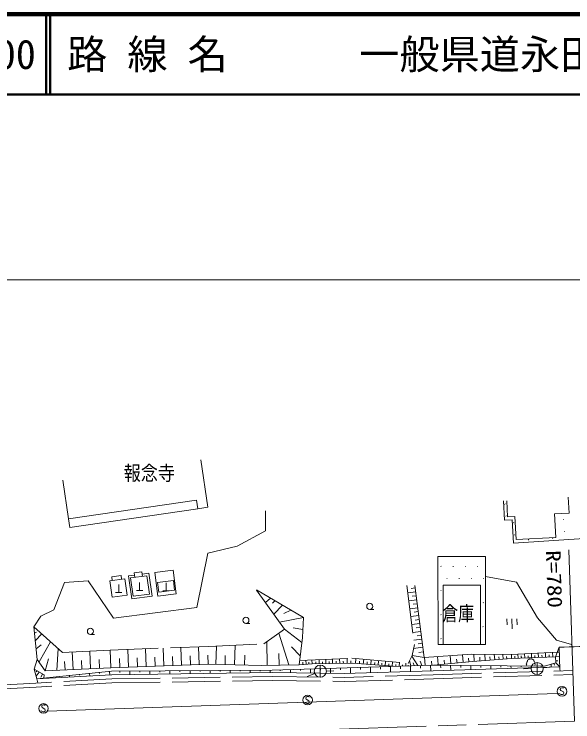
# Model space of a CAD drawing. Units: millimetres, scale not verified. Extents: x 40000 to 680000, y 20000 to 380000.
# Drawn here: x 173784 to 243323, y 291896 to 380000 of the extents above; entities that cross this region are included whole.
import ezdxf
from ezdxf.enums import TextEntityAlignment as Align

# ---------------------------------------------------------------- set-up
doc = ezdxf.new("R2010")
doc.units = ezdxf.units.MM
doc.header["$LTSCALE"] = 1000
doc.linetypes.add('CHAIN', pattern=[18.5, 12, -1.5, 3.5, -1.5])
doc.linetypes.add('DASHED', pattern=[7.5, 6, -1.5])
for name, color, linetype, lineweight in [('M-BGD', 7, 'Continuous', 13), ('M-BMK', 2, 'CHAIN', 13), ('M-STR-HTXT', 7, 'Continuous', 13), ('M-TTL', 2, 'Continuous', 140), ('M-TTL-LINE', 7, 'Continuous', 50)]:
    doc.layers.add(name, color=color, linetype=linetype, lineweight=lineweight)
doc.layers.add('M-TTL-TXT', color=7, linetype='Continuous')
doc.styles.add('ＭＳ ゴシック', font='')
doc.styles.add('ＭＳ 明朝', font='')
doc.styles.get('ＭＳ ゴシック').set_extended_font_data('MS Gothic')
doc.styles.get('ＭＳ 明朝').set_extended_font_data('MS Mincho')

msp = doc.modelspace()

# ---------------------------------------------------------------- linework, layer by layer
at = {"layer": 'M-BGD'}
for p, q in [((197893, 318609), (197028, 324505)), ((180546, 317171), (179840, 321985)), ((242859, 317884), (242746, 319859)), ((196479, 319507), (180546, 317171)), ((196479, 319507), (196638, 318425)), ((234832, 317002), (234695, 319398)), ((234910, 319011), (234865, 319033)), ((235209, 317424), (235094, 319421)), ((196638, 318425), (180704, 316089)), ((197893, 318609), (196638, 318425)), ((205062, 315693), (205074, 318184)), ((235007, 317515), (234962, 317536)), ((236107, 317475), (235209, 317424)), ((236273, 314580), (236107, 317475)), ((241050, 317781), (242859, 317884)), ((241218, 314863), (241050, 317781)), ((180704, 316089), (180546, 317171)), ((235772, 317056), (234832, 317002)), ((235939, 314154), (235772, 317056)), ((235995, 316673), (235949, 316695)), ((242172, 317076), (242127, 317098)), ((205062, 315693), (201530, 313771)), ((242269, 315580), (242224, 315601)), ((247064, 314879), (235939, 314154)), ((236092, 315176), (236047, 315198)), ((236273, 314580), (241218, 314863)), ((237828, 314538), (237782, 314560)), ((240821, 314734), (240776, 314755)), ((201530, 313771), (197908, 312889)), ((197908, 312889), (196514, 306127)), ((226546, 301516), (226507, 312494)), ((232457, 312481), (226507, 312494)), ((232432, 301538), (232457, 312481)), ((226948, 311238), (226903, 311259)), ((228448, 311234), (228403, 311256)), ((229948, 311231), (229903, 311253)), ((231448, 311227), (231403, 311249)), ((188746, 310172), (188029, 310079)), ((189682, 310563), (188711, 310437)), ((188784, 309875), (188711, 310437)), ((189754, 310000), (189682, 310563)), ((190554, 310406), (189716, 310298)), ((190554, 310406), (190968, 307529)), ((193585, 310798), (191303, 310500)), ((191303, 310500), (191686, 307524)), ((193585, 310798), (193968, 307821)), ((182976, 309445), (180065, 309235)), ((186132, 304816), (182976, 309445)), ((187551, 309702), (185706, 309444)), ((185706, 309444), (186003, 307422)), ((187089, 310118), (185923, 309956)), ((185989, 309484), (185923, 309956)), ((187155, 309647), (187089, 310118)), ((187551, 309702), (187847, 307680)), ((188029, 310079), (188443, 307202)), ((190299, 310071), (188270, 309808)), ((188270, 309808), (188599, 307524)), ((190299, 310071), (190628, 307787)), ((193603, 309488), (191617, 309229)), ((193603, 309488), (193756, 308298)), ((227695, 309736), (227650, 309758)), ((229195, 309733), (229150, 309754)), ((230695, 309729), (230650, 309751)), ((232195, 309726), (232150, 309747)), ((236320, 309286), (232451, 309981)), ((238927, 304851), (236320, 309286)), ((180065, 309235), (178728, 305846)), ((186796, 309015), (186796, 308015)), ((189391, 309242), (189391, 308242)), ((191617, 309229), (191771, 308039)), ((192691, 309219), (192691, 308219)), ((223709, 308571), (223217, 308509)), ((224799, 299891), (223670, 308886)), ((231820, 308915), (227170, 308899)), ((227196, 301519), (227170, 308899)), ((231846, 301535), (231820, 308915)), ((187847, 307680), (186003, 307422)), ((186396, 308015), (187196, 308015)), ((190968, 307529), (188443, 307202)), ((190628, 307787), (188599, 307524)), ((188991, 308242), (189791, 308242)), ((193968, 307821), (191686, 307524)), ((193756, 308298), (191771, 308039)), ((192291, 308219), (193091, 308219)), ((209789, 304868), (203946, 308320)), ((223771, 308079), (222786, 307955)), ((223833, 307586), (223340, 307524)), ((226941, 308238), (226896, 308259)), ((205673, 307300), (205083, 306735)), ((206213, 306981), (205935, 306668)), ((223895, 307094), (222910, 306970)), ((232188, 306726), (232143, 306747)), ((178728, 305846), (177095, 305067)), ((196514, 306127), (186132, 304816)), ((207188, 306405), (206122, 305285)), ((208212, 305800), (207346, 305378)), ((218047, 305896), (218547, 305896)), ((224018, 306109), (223033, 305985)), ((223956, 306601), (223464, 306540)), ((177095, 305067), (176224, 303727)), ((209789, 304868), (206830, 304298)), ((209660, 302401), (209789, 304868)), ((224142, 305124), (223157, 305000)), ((224080, 305617), (223588, 305555)), ((226935, 305238), (226890, 305259)), ((241288, 302051), (238927, 304851)), ((202627, 304160), (203127, 304160)), ((224266, 304139), (223281, 304015)), ((224204, 304632), (223711, 304570)), ((235118, 304710), (235133, 303960)), ((235743, 304723), (235768, 303473)), ((236368, 304735), (236383, 303986)), ((176668, 299677), (176224, 303727)), ((209583, 301764), (207453, 303429)), ((209712, 303396), (208508, 303600)), ((224389, 303154), (223405, 303031)), ((224328, 303647), (223835, 303585)), ((232181, 303726), (232136, 303748)), ((176309, 302949), (176566, 303078)), ((176417, 301963), (177214, 302843)), ((183277, 302788), (183777, 302788)), ((207960, 298974), (206722, 302917)), ((209249, 299001), (209660, 302401)), ((224451, 302662), (223959, 302600)), ((226928, 302238), (226883, 302259)), ((176523, 300996), (177127, 301463)), ((176886, 299352), (178319, 301857)), ((198897, 299068), (198964, 301338)), ((201216, 299000), (201288, 301446)), ((205282, 298917), (205220, 301865)), ((224513, 302169), (223528, 302046)), ((224575, 301677), (224083, 301615)), ((226546, 301516), (227196, 301519)), ((231846, 301535), (227196, 301519)), ((231846, 301535), (232432, 301529)), ((243157, 301543), (241288, 302051)), ((243232, 301228), (243157, 301543)), ((179097, 298306), (179248, 301027)), ((181108, 298402), (181003, 300599)), ((183305, 298507), (183200, 300705)), ((185828, 298628), (185744, 300826)), ((188026, 298712), (187942, 300910)), ((190224, 298796), (190141, 300994)), ((192423, 298880), (192339, 301078)), ((194621, 298963), (194537, 301162)), ((196820, 299047), (196736, 301246)), ((209385, 300128), (208300, 301214)), ((224637, 301184), (223502, 301042)), ((224711, 300597), (224142, 300526)), ((239045, 299917), (239025, 300462)), ((239929, 299950), (239908, 300506)), ((240831, 299983), (240810, 300551)), ((241167, 299996), (241625, 301174)), ((241396, 300585), (241521, 300589)), ((241625, 301174), (241723, 298428)), ((176291, 298449), (176668, 299677)), ((176668, 299677), (177634, 298236)), ((177634, 298236), (178056, 299724)), ((184404, 298560), (184352, 299658)), ((186927, 298670), (186885, 299769)), ((189125, 298754), (189083, 299853)), ((191324, 298837), (191282, 299937)), ((193522, 298921), (193480, 300021)), ((195720, 299005), (195679, 300105)), ((197919, 299089), (197877, 300188)), ((200034, 299034), (200067, 300172)), ((202446, 298964), (202482, 300193)), ((206757, 298948), (206725, 300422)), ((210123, 299063), (210100, 299576)), ((210859, 299115), (210853, 299608)), ((211762, 299128), (211754, 299630)), ((212573, 299141), (212565, 299664)), ((213420, 299154), (213411, 299700)), ((214304, 299167), (214295, 299738)), ((215227, 299181), (215218, 299777)), ((216280, 299164), (216326, 299770)), ((217243, 299091), (217288, 299680)), ((218180, 299019), (218224, 299593)), ((224028, 298904), (223289, 300053)), ((224799, 299891), (223323, 300159)), ((224934, 298933), (224843, 299894)), ((226570, 299020), (226477, 300011)), ((227364, 299095), (227317, 299590)), ((228143, 299168), (228052, 300124)), ((228907, 299240), (228862, 299718)), ((229659, 299311), (229572, 300233)), ((230396, 299381), (230353, 299842)), ((235683, 299793), (230817, 299421)), ((231059, 299439), (230992, 300316)), ((231761, 299493), (231727, 299931)), ((232416, 299543), (232358, 300309)), ((233029, 299590), (233000, 299973)), ((233602, 299634), (233551, 300303)), ((234137, 299675), (234112, 300010)), ((234638, 299713), (234593, 300298)), ((235106, 299749), (235083, 300041)), ((235691, 299793), (235673, 300293)), ((241167, 299996), (235683, 299793)), ((236095, 299808), (236086, 300061)), ((236504, 299823), (236485, 300334)), ((236916, 299839), (236907, 300097)), ((237333, 299854), (237314, 300376)), ((237754, 299870), (237745, 300133)), ((238180, 299885), (238161, 300418)), ((238611, 299901), (238601, 300170)), ((239485, 299934), (239475, 300208)), ((240378, 299967), (240367, 300247)), ((241167, 299996), (241667, 300014)), ((241167, 299996), (241194, 299232)), ((241279, 300284), (241279, 300287)), ((180117, 298354), (180066, 299418)), ((182207, 298454), (182154, 299553)), ((198026, 299093), (185828, 298628)), ((204558, 298902), (198026, 299093)), ((209249, 299001), (204558, 298902)), ((205915, 298334), (225904, 298964)), ((210859, 299115), (209249, 299001)), ((209718, 299034), (209700, 299308)), ((210458, 299086), (210442, 299335)), ((210859, 299115), (215917, 299192)), ((211352, 299122), (211348, 299373)), ((211891, 298957), (211891, 297457)), ((212163, 299134), (212159, 299385)), ((212992, 299147), (212988, 299409)), ((213857, 299160), (213853, 299434)), ((214761, 299174), (214756, 299459)), ((215704, 299188), (215700, 299486)), ((220954, 298808), (215917, 299192)), ((216764, 299127), (216787, 299430)), ((216884, 298410), (216882, 298679)), ((217714, 299055), (217737, 299350)), ((218137, 298022), (218132, 298719)), ((218640, 298984), (218661, 299271)), ((219093, 298950), (219136, 299509)), ((219384, 298458), (219382, 298758)), ((219540, 298915), (219562, 299195)), ((219982, 298882), (220024, 299426)), ((220418, 298848), (220438, 299121)), ((220636, 298095), (220632, 298797)), ((220848, 298816), (220888, 299346)), ((221275, 298818), (221292, 299049)), ((221697, 298831), (221730, 299268)), ((221884, 298505), (221882, 298837)), ((222113, 298844), (222124, 298978)), ((222526, 298857), (222540, 299193)), ((222807, 298866), (222806, 298965)), ((223142, 298877), (222981, 299493)), ((223136, 298168), (223131, 298876)), ((223592, 298891), (223467, 299226)), ((224517, 298920), (224320, 299443)), ((224379, 298563), (224368, 298915)), ((225635, 298241), (225613, 298954)), ((225761, 298959), (225714, 299457)), ((225904, 298964), (239799, 298826)), ((225930, 298250), (241712, 298748)), ((230817, 299421), (225970, 298963)), ((226874, 298614), (226863, 298954)), ((228134, 298320), (228114, 298942)), ((229374, 298644), (229365, 298929)), ((230632, 298399), (230616, 298917)), ((231874, 298671), (231867, 298905)), ((233131, 298478), (233118, 298892)), ((234375, 298698), (234369, 298880)), ((235630, 298556), (235620, 298867)), ((236875, 298725), (236871, 298855)), ((238129, 298635), (238122, 298843)), ((238889, 299276), (238889, 297776)), ((239376, 298752), (239373, 298830)), ((239658, 298607), (240513, 298696)), ((239799, 298826), (241194, 299232)), ((240627, 298714), (240616, 299064)), ((241037, 298940), (240971, 299167)), ((241435, 299498), (241185, 299489)), ((241194, 299232), (241712, 298748)), ((177508, 297729), (176291, 298449)), ((176887, 298096), (176514, 297581)), ((176651, 298236), (176539, 298105)), ((185908, 298196), (176601, 297239)), ((177305, 297849), (177088, 297450)), ((185828, 298628), (177634, 298236)), ((183189, 297587), (183166, 297914)), ((184420, 297909), (184410, 298042)), ((185685, 297720), (185654, 298170)), ((205915, 298334), (185908, 298196)), ((185933, 297732), (205934, 298041)), ((186919, 298038), (186917, 298203)), ((188177, 297767), (188171, 298211)), ((189423, 298069), (189421, 298220)), ((190677, 297806), (190671, 298229)), ((191923, 298094), (191921, 298237)), ((193176, 297844), (193171, 298246)), ((194423, 298123), (194421, 298254)), ((195676, 297883), (195671, 298263)), ((196923, 298148), (196921, 298272)), ((198176, 297922), (198171, 298280)), ((199418, 298173), (199416, 298289)), ((200666, 297960), (200662, 298297)), ((201913, 298198), (201912, 298306)), ((203166, 297999), (203162, 298315)), ((204413, 298222), (204412, 298323)), ((205665, 298037), (205662, 298332)), ((205948, 298041), (214871, 297926)), ((206914, 298252), (206914, 298365)), ((208164, 298013), (208165, 298404)), ((209415, 298287), (209415, 298444)), ((211198, 297929), (210243, 297546)), ((210664, 297981), (210665, 298483)), ((211914, 298322), (211914, 298523)), ((212653, 298216), (213564, 298227)), ((213165, 297948), (213161, 298562)), ((214399, 298363), (214397, 298601)), ((225931, 298250), (214850, 297926)), ((215637, 297949), (215633, 298640)), ((238125, 298517), (237196, 298506)), ((176601, 297239), (176729, 296743)), ((185914, 297732), (176602, 297237)), ((177508, 297729), (177491, 297331)), ((178194, 297349), (178190, 297403)), ((179437, 297483), (179434, 297530)), ((180692, 297454), (180678, 297658)), ((181928, 297697), (181922, 297786)), ((241789, 296074), (241765, 295930)), ((241933, 296146), (241789, 296074)), ((242029, 296146), (241933, 296146)), ((242125, 296122), (242029, 296146)), ((242173, 296074), (242125, 296122)), ((240130, 295367), (177890, 293223)), ((241626, 295419), (240130, 295367)), ((241741, 295354), (241693, 295426)), ((241885, 295282), (241741, 295354)), ((241765, 295930), (241813, 295810)), ((241813, 295810), (242149, 295618)), ((242053, 295282), (241885, 295282)), ((242173, 295354), (242053, 295282)), ((242149, 295618), (242197, 295498)), ((242197, 295498), (242173, 295354)), ((210067, 294268), (210019, 294340)), ((210115, 294988), (210091, 294844)), ((210091, 294844), (210139, 294724)), ((210259, 295060), (210115, 294988)), ((210139, 294724), (210475, 294532)), ((210355, 295060), (210259, 295060)), ((210451, 295036), (210355, 295060)), ((210499, 294988), (210451, 295036)), ((210475, 294532), (210523, 294412)), ((210523, 294412), (210499, 294268)), ((177245, 293948), (177221, 293804)), ((177221, 293804), (177269, 293684)), ((177389, 294020), (177245, 293948)), ((177269, 293684), (177605, 293492)), ((177485, 294020), (177389, 294020)), ((177581, 293996), (177485, 294020)), ((177629, 293948), (177581, 293996)), ((177605, 293492), (177653, 293372)), ((210211, 294196), (210067, 294268)), ((210379, 294196), (210211, 294196)), ((210499, 294268), (210379, 294196)), ((177197, 293228), (177149, 293300)), ((177341, 293156), (177197, 293228)), ((177509, 293156), (177341, 293156)), ((177629, 293228), (177509, 293156)), ((177653, 293372), (177629, 293228))]:
    msp.add_line(p, q, dxfattribs=at)
at = {"layer": 'M-BGD', "linetype": 'DASHED'}
for p, q in [((222670, 308882), (223596, 301506)), ((207453, 303429), (203946, 308320)), ((176224, 303727), (179792, 300541)), ((204856, 301610), (207453, 303429)), ((198016, 301295), (204856, 301610)), ((223596, 301506), (223323, 300159)), ((179792, 300541), (185733, 300826)), ((185733, 300826), (198016, 301295)), ((235655, 300293), (241395, 300581)), ((209314, 299543), (215798, 299819)), ((215798, 299819), (222814, 299167)), ((223323, 300159), (222814, 299167)), ((224799, 299891), (230740, 300317)), ((235665, 300293), (230740, 300317)), ((176601, 297239), (176291, 298449)), ((225946, 297750), (243323, 298299)), ((225961, 297251), (243339, 297799)), ((185941, 297233), (176477, 296729)), ((185941, 297233), (205942, 297541)), ((185958, 296734), (205959, 297042)), ((205935, 297041), (214858, 296927)), ((205942, 297541), (214865, 297426)), ((214858, 296927), (225961, 297251)), ((225946, 297750), (214865, 297426)), ((176477, 296729), (165967, 296114)), ((176508, 296230), (165996, 295615)), ((185958, 296734), (176508, 296230))]:
    msp.add_line(p, q, dxfattribs=at)
at = {"layer": 'M-BGD'}
for centre, radius in [((218047, 306276), 380), ((202627, 304540), 380), ((183277, 303168), 380), ((211891, 298207), 750), ((238889, 298526), 750), ((241981, 295690), 600), ((210307, 294604), 600), ((177437, 293564), 600)]:
    msp.add_circle(centre, radius, dxfattribs=at)
for centre, radius, start, end in [((216684, 1071520), 770750, 271.85443, 272.22607), ((237818, 299501), 150, 86.29053, 206.36658), ((237966, 299593), 150, 42.65491, 157.09863), ((238195, 299603), 150, 18.73791, 142.32379), ((238338, 299501), 150, 340.62152, 90.19769), ((237682, 299054), 150, 116.75592, 233.0105), ((237724, 299290), 150, 105.65039, 223.0163), ((238428, 299310), 150, 316.59601, 70.15314), ((238489, 299064), 150, 312.87079, 71.48602), ((238225, 298304), 3500, 359.10052, 2.04022)]:
    msp.add_arc(centre, radius, start, end, dxfattribs=at)
at = {"layer": 'M-BMK'}
msp.add_line((243541, 291983), (171423, 289498), dxfattribs=at)
at = {"layer": 'M-STR-HTXT'}
for p, q in [((107111, 346940), (553291, 346940)), ((243541, 291983), (242806, 313318))]:
    msp.add_line(p, q, dxfattribs=at)
at = {"layer": 'M-TTL'}
msp.add_line((680000, 380000), (40000, 380000), dxfattribs=at)
at = {"layer": 'M-TTL-LINE'}
for p, q in [((177750, 380000), (177750, 370000)), ((178250, 380000), (178250, 370000)), ((40000, 370000), (680000, 370000))]:
    msp.add_line(p, q, dxfattribs=at)

# ---------------------------------------------------------------- texts
at = {"layer": 'M-BGD', "style": 'ＭＳ 明朝'}
for s, width, p in [('報念寺', 0.85, (187428, 321405)), ('倉庫', 0.8, (227046, 303923))]:
    msp.add_text(s, height=1833, dxfattribs=dict(at, width=width)).set_placement(p, align=Align.BOTTOM_LEFT)
at = {"layer": 'M-STR-HTXT', "style": 'ＭＳ 明朝', "width": 1.15}
msp.add_text('R=780', height=1833, rotation=272, dxfattribs=at).set_placement((239414, 313200), align=Align.BOTTOM_LEFT)
at = {"layer": 'M-TTL-TXT', "style": 'ＭＳ ゴシック'}
for s, p in [('路 線 名', (180380, 375000)), ('一般県道永田郷室津川棚線', (216734, 375000)), ('020-00', (161521, 375000))]:
    msp.add_text(s, height=3666, dxfattribs=at).set_placement(p, align=Align.MIDDLE_LEFT)

doc.saveas('drawing.dxf')
